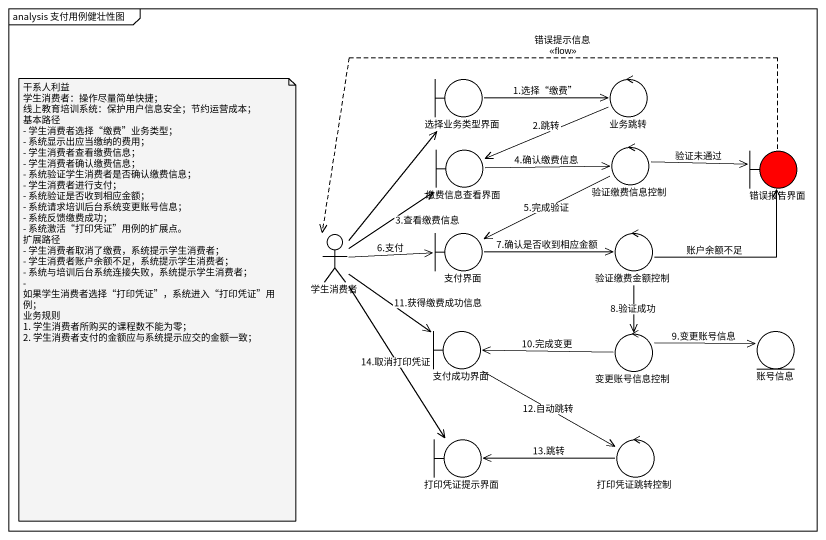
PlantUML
@startuml
mainframe analysis 支付用例健壮性图
boundary 选择业务类型界面
control 业务跳转
boundary 缴费信息查看界面
control 验证缴费信息控制
boundary 错误报告界面 #FF0000
actor 学生消费者
boundary 支付界面
control 验证缴费金额控制
boundary 支付成功界面
control 变更账号信息控制
entity 账号信息
boundary 打印凭证提示界面
control 打印凭证跳转控制
选择业务类型界面 -right-> 业务跳转 : 1.选择“缴费”
业务跳转 -left-> 缴费信息查看界面 : 2.跳转
缴费信息查看界面 -right-> 验证缴费信息控制 : 4.确认缴费信息
验证缴费信息控制 -right-> 错误报告界面 : 验证未通过
验证缴费信息控制 -left-> 支付界面 : 5.完成验证
错误报告界面 .left.> 学生消费者 : 错误提示信息\n<<flow>>
学生消费者 -up-> 选择业务类型界面
学生消费者 -up-> 缴费信息查看界面 : 3.查看缴费信息
学生消费者 -right-> 支付界面 : 6.支付
学生消费者 --> 支付成功界面 : 11.获得缴费成功信息
学生消费者 --> 打印凭证提示界面 : 14.取消打印凭证
支付界面 -right-> 验证缴费金额控制 : 7.确认是否收到相应金额
验证缴费金额控制 -right-> 错误报告界面 : 账户余额不足
验证缴费金额控制 --> 变更账号信息控制 : 8.验证成功
支付成功界面 --> 打印凭证跳转控制 : 12.自动跳转
变更账号信息控制 -left-> 支付成功界面 : 10.完成变更
变更账号信息控制 -right-> 账号信息 : 9.变更账号信息
打印凭证跳转控制 -left-> 打印凭证提示界面 : 13.跳转
note as N1
  干系人利益
  学生消费者：操作尽量简单快捷；
  线上教育培训系统：保护用户信息安全；节约运营成本；
  基本路径
  - 学生消费者选择“缴费”业务类型；
  - 系统显示出应当缴纳的费用；
  - 学生消费者查看缴费信息；
  - 学生消费者确认缴费信息；
  - 系统验证学生消费者是否确认缴费信息；
  - 学生消费者进行支付；
  - 系统验证是否收到相应金额；
  - 系统请求培训后台系统变更账号信息；
  - 系统反馈缴费成功；
  - 系统激活“打印凭证”用例的扩展点。
  扩展路径
  - 学生消费者取消了缴费，系统提示学生消费者；
  - 学生消费者账户余额不足，系统提示学生消费者；
  - 系统与培训后台系统连接失败，系统提示学生消费者；
  - 如果学生消费者选择“打印凭证”，系统进入“打印凭证”用例；
  业务规则
  1. 学生消费者所购买的课程数不能为零；
  2. 学生消费者支付的金额应与系统提示应交的金额一致；
end note
@enduml
